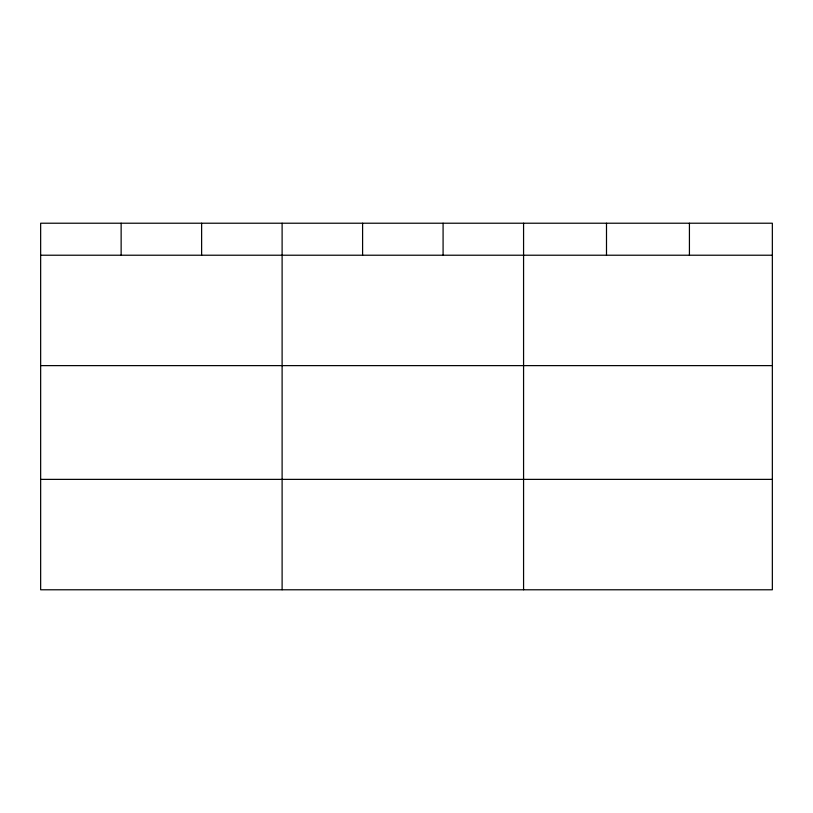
<?xml version="1.0" encoding="UTF-8"?>
<svg xmlns="http://www.w3.org/2000/svg" width="813" height="813" viewBox="0 0 813 813"><rect width="100%" height="100%" fill="white"/><g stroke="black" fill="none" stroke-linecap="round" stroke-linejoin="round"><path stroke-width="1.22" d="M772.35 365.626L772.35 223.219L40.65 223.219L40.65 589.781L772.35 589.781L772.35 365.626L40.65 365.626M40.65 255.221L772.35 255.221M40.65 479.375L772.35 479.375M689.424 223.219L689.424 255.221M606.498 223.219L606.498 255.221M523.572 223.219L523.572 589.781M443.085 223.219L443.085 255.221M362.598 223.219L362.598 255.221M282.111 223.219L282.111 589.781M201.624 223.219L201.624 255.221M121.137 223.219L121.137 255.221"/></g></svg>
